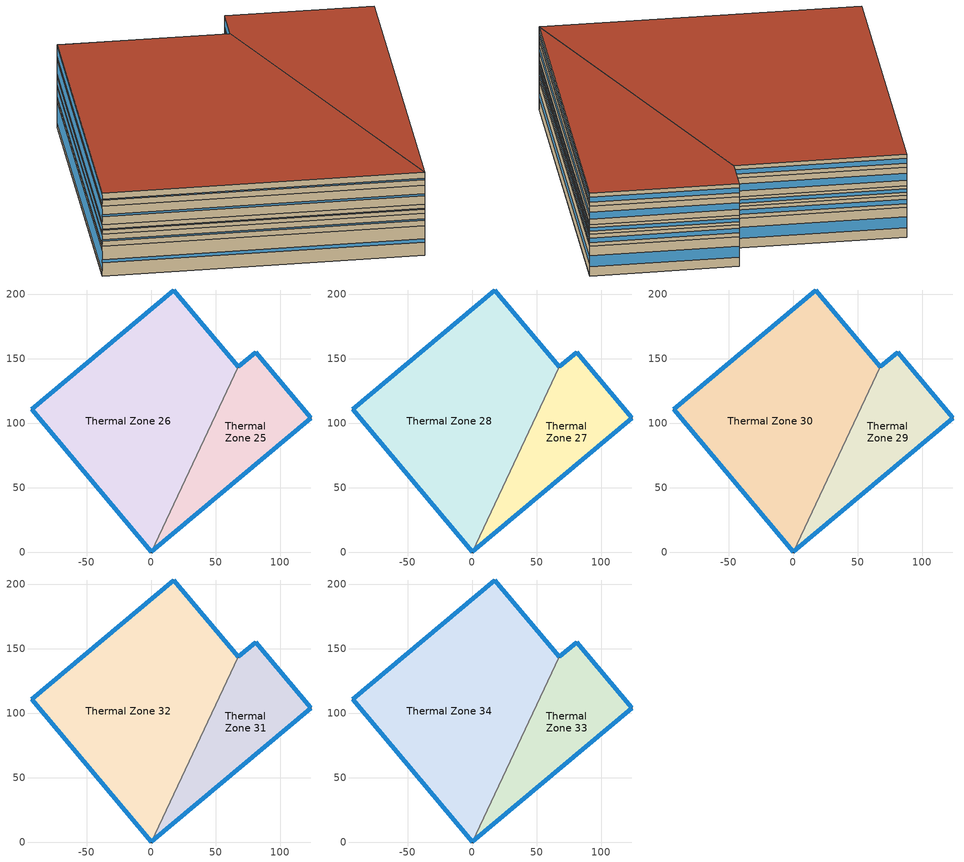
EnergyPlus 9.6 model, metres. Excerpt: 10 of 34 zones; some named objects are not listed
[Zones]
Thermal Zone 25
 floor to Thermal Zone 23 (Interior Floor): 0,0 67.42,143.77 80.91,155.09 123.85,103.92 z116.08
 wall outside (Ext Wall): 0,0 123.85,103.92 80.91,155.09 67.42,143.77 z116.08:130.83
 wall to Thermal Zone 26 (Interior Wall): 67.42,143.77 0,0 z116.08:130.83
 window (Ext Window): 123.84,103.93 80.91,155.08 z120.73:126.18; 80.9,155.08 67.43,143.78 z118.66:128.25; 0.01,0.01 123.84,103.91 z121.98:124.93
Thermal Zone 26
 floor to Thermal Zone 24 (Interior Floor): 0,0 -92.79,110.58 17.57,203.18 67.42,143.77 z116.08
 wall outside (Ext Wall): 67.42,143.77 17.57,203.18 -92.79,110.58 0,0 z116.08:130.83
 window (Ext Window): 67.41,143.78 17.58,203.17 z120.73:126.18; 17.56,203.17 -92.78,110.58 z118.66:128.25; -92.78,110.57 -0.01,0.01 z122.64:124.27
Thermal Zone 27
 floor to Thermal Zone 25 (Interior Floor): 0,0 67.42,143.77 80.91,155.09 123.85,103.92 z130.83
 wall outside (Ext Wall): 0,0 123.85,103.92 80.91,155.09 67.42,143.77 z130.83:136.87
 wall to Thermal Zone 28 (Interior Wall): 67.42,143.77 0,0 z130.83:136.87
 window (Ext Window): 123.84,103.93 80.91,155.08 z132.73:134.97; 80.9,155.08 67.43,143.78 z131.89:135.81; 0.01,0.01 123.84,103.91 z133.25:134.45
Thermal Zone 28
 floor to Thermal Zone 26 (Interior Floor): 0,0 -92.79,110.58 17.57,203.18 67.42,143.77 z130.83
 wall outside (Ext Wall): 67.42,143.77 17.57,203.18 -92.79,110.58 0,0 z130.83:136.87
 window (Ext Window): 67.41,143.78 17.58,203.17 z132.73:134.97; 17.56,203.17 -92.78,110.58 z131.89:135.81; -92.78,110.57 -0.01,0.01 z133.52:134.18
Thermal Zone 29
 floor to Thermal Zone 27 (Interior Floor): 0,0 67.42,143.77 80.91,155.09 123.85,103.92 z136.87
 wall outside (Ext Wall): 0,0 123.85,103.92 80.91,155.09 67.42,143.77 z136.87:141.55
 wall to Thermal Zone 30 (Interior Wall): 67.42,143.77 0,0 z136.87:141.55
 window (Ext Window): 123.84,103.93 80.91,155.08 z138.34:140.08; 80.9,155.08 67.43,143.78 z137.69:140.73; 0.01,0.01 123.84,103.91 z138.74:139.68
Thermal Zone 30
 floor to Thermal Zone 28 (Interior Floor): 0,0 -92.79,110.58 17.57,203.18 67.42,143.77 z136.87
 wall outside (Ext Wall): 67.42,143.77 17.57,203.18 -92.79,110.58 0,0 z136.87:141.55
 window (Ext Window): 67.41,143.78 17.58,203.17 z138.34:140.08; 17.56,203.17 -92.78,110.58 z137.69:140.73; -92.78,110.57 -0.01,0.01 z138.95:139.47
Thermal Zone 31
 floor to Thermal Zone 29 (Interior Floor): 0,0 67.42,143.77 80.91,155.09 123.85,103.92 z141.55
 wall outside (Ext Wall): 0,0 123.85,103.92 80.91,155.09 67.42,143.77 z141.55:150.87
 wall to Thermal Zone 32 (Interior Wall): 67.42,143.77 0,0 z141.55:150.87
 window (Ext Window): 123.84,103.93 80.91,155.08 z144.49:147.93; 80.9,155.08 67.43,143.78 z143.18:149.24; 0.01,0.01 123.84,103.91 z145.28:147.14
Thermal Zone 32
 floor to Thermal Zone 30 (Interior Floor): 0,0 -92.79,110.58 17.57,203.18 67.42,143.77 z141.55
 wall outside (Ext Wall): 67.42,143.77 17.57,203.18 -92.79,110.58 0,0 z141.55:150.87
 window (Ext Window): 67.41,143.78 17.58,203.17 z144.49:147.93; 17.56,203.17 -92.78,110.58 z143.18:149.24; -92.78,110.57 -0.01,0.01 z145.7:146.72
Thermal Zone 33
 floor to Thermal Zone 31 (Interior Floor): 0,0 67.42,143.77 80.91,155.09 123.85,103.92 z150.87
 wall outside (Ext Wall): 0,0 123.85,103.92 80.91,155.09 67.42,143.77 z150.87:157.35
 wall to Thermal Zone 34 (Interior Wall): 67.42,143.77 0,0 z150.87:157.35
 window (Ext Window): 123.84,103.93 80.91,155.08 z152.91:155.31; 80.9,155.08 67.43,143.78 z152:156.22; 0.01,0.01 123.84,103.91 z153.46:154.76
 roof outside (Ext Roof): 0,0 123.85,103.92 80.91,155.09 67.42,143.77 z157.35
Thermal Zone 34
 floor to Thermal Zone 32 (Interior Floor): 0,0 -92.79,110.58 17.57,203.18 67.42,143.77 z150.87
 wall outside (Ext Wall): 67.42,143.77 17.57,203.18 -92.79,110.58 0,0 z150.87:157.35
 window (Ext Window): 67.41,143.78 17.58,203.17 z152.91:155.31; 17.56,203.17 -92.78,110.58 z152:156.22; -92.78,110.57 -0.01,0.01 z153.75:154.47
 roof outside (Ext Roof): 0,0 67.42,143.77 17.57,203.18 -92.79,110.58 z157.35
[Building]
Building 1: North Axis {deg}=-0
[Site:Location]
Washington Dc Dulles IntL Ar: Latitude {deg}=38.98; Longitude {deg}=-77.47; Time Zone {hr}=-5; Elevation {m}=82
[SizingPeriod:DesignDay] Day of Month=21; Dry-Bulb Temperature Range Modifier Type=DefaultMultipliers; Barometric Pressure {Pa}=86790; Rain Indicator=No; Snow Indicator=No; Daylight Saving Time Indicator=No; Begin Environment Reset Mode=FullResetAtBeginEnvironment
Name | Month | Day Type | Maximum Dry-Bulb Temperature {C} | Daily Dry-Bulb Temperature Range {deltaC} | Humidity Condition Type | Wetbulb or DewPoint at Maximum Dry-Bulb {C} | Wind Speed {m/s} | Wind Direction {deg} | Solar Model Indicator | ASHRAE Clear Sky Optical Depth for Beam Irradiance (taub) | ASHRAE Clear Sky Optical Depth for Diffuse Irradiance (taud) | Enthalpy at Maximum Dry-Bulb {J/kg} | Sky Clearness
SALT-LAKE-CITY-IAP Ann Clg .4% Condns DB=>MWB | 7 | SummerDesignDay | 36.5 | 14.4 | Wetbulb | 17.1 | 5 | 340 | ASHRAETau | 0.339 | 2.366
SALT-LAKE-CITY-IAP Ann Clg .4% Condns DP=>MDB | 7 | SummerDesignDay | 22.5 | 14.4 | Dewpoint | 15.6 | 5 | 340 | ASHRAETau | 0.339 | 2.366
SALT-LAKE-CITY-IAP Ann Clg .4% Condns Enth=>MDB | 7 | SummerDesignDay | 30.8 | 14.4 | Enthalpy |  | 5 | 340 | ASHRAETau | 0.339 | 2.366 | 59300
SALT-LAKE-CITY-IAP Ann Clg .4% Condns WB=>MDB | 7 | SummerDesignDay | 31.2 | 14.4 | Wetbulb | 19 | 5 | 340 | ASHRAETau | 0.339 | 2.366
SALT-LAKE-CITY-IAP Ann Htg 99.6% Condns DB | 1 | WinterDesignDay | -12.4 | 0 | Wetbulb | -12.4 | 2.6 | 140 | ASHRAEClearSky |  |  |  | 0
SALT-LAKE-CITY-IAP Ann Htg Wind 99.6% Condns WS=>MCDB | 1 | WinterDesignDay | 6.8 | 0 | Wetbulb | 6.8 | 12.4 | 140 | ASHRAEClearSky |  |  |  | 0
SALT-LAKE-CITY-IAP Ann Hum_n 99.6% Condns DP=>MCDB | 1 | WinterDesignDay | -10.7 | 0 | Dewpoint | -16.2 | 2.6 | 140 | ASHRAEClearSky |  |  |  | 0
[Material] Thermal Absorptance=0.9
Name | Roughness | Thickness m | Conductivity W/m-K | Density kg/m3 | Specific Heat J/kg-K | Solar Absorptance | Visible Absorptance
wall concrete | MediumRough | 0.398 | 0.5 | 2243 | 837 | 0.65 | 0.65
roof concrete | MediumRough | 0.401 | 0.5 | 2243 | 837 | 0.65 | 0.65
Wall Insulation [37] | MediumRough | 0.0681 | 0.0432 | 91 | 837 | 0.5 | 0.5
Roof Insulation [25] | MediumRough | 0.263 | 0.049 | 265 | 836.8 | 0.7 | 0.7
F16 Acoustic tile | MediumSmooth | 0.0191 | 0.06 | 368 | 590 | 0.3 | 0.3
M11 100mm lightweight concrete | MediumRough | 0.1016 | 0.53 | 1280 | 840 | 0.5 | 0.5
G01a 19mm gypsum board | MediumSmooth | 0.019 | 0.16 | 800 | 1090 | 0.4 | 0.4
[Material:AirGap]
Name | Thermal Resistance m2-K/W
F04 Wall air space resistance | 0.15
F05 Ceiling air space resistance | 0.18
[WindowMaterial:SimpleGlazingSystem]
Window Material Simple Glazing System: U-Factor W/m2-K=1.51; Solar Heat Gain Coefficient=0.25
[Construction]
Ext Roof: roof concrete, Roof Insulation [25]
Ext Wall: wall concrete, Wall Insulation [37]
Ext Window: Window Material Simple Glazing System
Interior Floor: F16 Acoustic tile, F05 Ceiling air space resistance, M11 100mm lightweight concrete
Interior Wall: G01a 19mm gypsum board, F04 Wall air space resistance, G01a 19mm gypsum board
[Zone]
Thermal Zone 25; Thermal Zone 26: 320, 0, 0, 116.08, , 1, , , , , , Yes
Thermal Zone 27; Thermal Zone 28: 320, 0, 0, 130.83, , 1, , , , , , Yes
Thermal Zone 29; Thermal Zone 30: 320, 0, 0, 136.87, , 1, , , , , , Yes
Thermal Zone 31; Thermal Zone 32: 320, 0, 0, 141.55, , 1, , , , , , Yes
Thermal Zone 33; Thermal Zone 34: 320, 0, 0, 150.87, , 1, , , , , , Yes
[ZoneControl:Thermostat] Temperature Difference Between Cutout And Setpoint deltaC=0
Name | Zone or ZoneList | Control Type Schedule | Control 1
Thermal Zone 25 Thermostat | Thermal Zone 25 | Thermal Zone 25 Thermostat Schedule | Thermostat Setpoint Dual Setpoint 25
Thermal Zone 26 Thermostat | Thermal Zone 26 | Thermal Zone 26 Thermostat Schedule | Thermostat Setpoint Dual Setpoint 26
Thermal Zone 27 Thermostat | Thermal Zone 27 | Thermal Zone 27 Thermostat Schedule | Thermostat Setpoint Dual Setpoint 27
Thermal Zone 28 Thermostat | Thermal Zone 28 | Thermal Zone 28 Thermostat Schedule | Thermostat Setpoint Dual Setpoint 28
Thermal Zone 29 Thermostat | Thermal Zone 29 | Thermal Zone 29 Thermostat Schedule | Thermostat Setpoint Dual Setpoint 29
Thermal Zone 30 Thermostat | Thermal Zone 30 | Thermal Zone 30 Thermostat Schedule | Thermostat Setpoint Dual Setpoint 30
Thermal Zone 31 Thermostat | Thermal Zone 31 | Thermal Zone 31 Thermostat Schedule | Thermostat Setpoint Dual Setpoint 31
Thermal Zone 32 Thermostat | Thermal Zone 32 | Thermal Zone 32 Thermostat Schedule | Thermostat Setpoint Dual Setpoint 32
Thermal Zone 33 Thermostat | Thermal Zone 33 | Thermal Zone 33 Thermostat Schedule | Thermostat Setpoint Dual Setpoint 33
Thermal Zone 34 Thermostat | Thermal Zone 34 | Thermal Zone 34 Thermostat Schedule | Thermostat Setpoint Dual Setpoint 34
[ThermostatSetpoint:DualSetpoint]
Name | Heating Setpoint Temperature Schedule | Cooling Setpoint Temperature Schedule
Thermostat Setpoint Dual Setpoint 25 | HtgSetp 25 | ClgSetp 25
Thermostat Setpoint Dual Setpoint 26 | HtgSetp 26 | ClgSetp 26
Thermostat Setpoint Dual Setpoint 27 | HtgSetp 27 | ClgSetp 27
Thermostat Setpoint Dual Setpoint 28 | HtgSetp 28 | ClgSetp 28
Thermostat Setpoint Dual Setpoint 29 | HtgSetp 29 | ClgSetp 29
Thermostat Setpoint Dual Setpoint 30 | HtgSetp 30 | ClgSetp 30
Thermostat Setpoint Dual Setpoint 31 | HtgSetp 31 | ClgSetp 31
Thermostat Setpoint Dual Setpoint 32 | HtgSetp 32 | ClgSetp 32
Thermostat Setpoint Dual Setpoint 33 | HtgSetp 33 | ClgSetp 33
Thermostat Setpoint Dual Setpoint 34 | HtgSetp 34 | ClgSetp 34
[ZoneHVAC:TerminalUnit:VariableRefrigerantFlow] Terminal Unit Availability Schedule=Always On Discrete hvac_library; Cooling Supply Air Flow Rate m3/s=Autosize; No Cooling Supply Air Flow Rate m3/s=Autosize; Heating Supply Air Flow Rate m3/s=Autosize; No Heating Supply Air Flow Rate m3/s=Autosize; Cooling Outdoor Air Flow Rate m3/s=Autosize; Heating Outdoor Air Flow Rate m3/s=Autosize; No Load Outdoor Air Flow Rate m3/s=Autosize; Supply Air Fan Operating Mode Schedule=Always On Discrete hvac_library; Supply Air Fan Placement=DrawThrough; Zone Terminal Unit On Parasitic Electric Energy Use W=30; Zone Terminal Unit Off Parasitic Electric Energy Use W=20; Rated Heating Capacity Sizing Ratio W/W=1; Maximum Outdoor Dry-Bulb Temperature for Supplemental Heater Operation C=6.58437e-312
Name | Supply Air Fan Object | Outside Air Mixer Object | Cooling Coil Object | Heating Coil Object
VRF Zone Terminal 2 | VRF Zone Terminal Fan 2 | VRF Zone Terminal 2 OA Mixer | VRF Zone Terminal Cooling Coil 2 | VRF Zone Terminal Heating Coil 2
VRF Zone Terminal 3 | VRF Zone Terminal Fan 3 | VRF Zone Terminal 3 OA Mixer | VRF Zone Terminal Cooling Coil 3 | VRF Zone Terminal Heating Coil 3
VRF Zone Terminal 4 | VRF Zone Terminal Fan 4 | VRF Zone Terminal 4 OA Mixer | VRF Zone Terminal Cooling Coil 4 | VRF Zone Terminal Heating Coil 4
VRF Zone Terminal 5 | VRF Zone Terminal Fan 5 | VRF Zone Terminal 5 OA Mixer | VRF Zone Terminal Cooling Coil 5 | VRF Zone Terminal Heating Coil 5
VRF Zone Terminal 6 | VRF Zone Terminal Fan 6 | VRF Zone Terminal 6 OA Mixer | VRF Zone Terminal Cooling Coil 6 | VRF Zone Terminal Heating Coil 6
VRF Zone Terminal 7 | VRF Zone Terminal Fan 7 | VRF Zone Terminal 7 OA Mixer | VRF Zone Terminal Cooling Coil 7 | VRF Zone Terminal Heating Coil 7
VRF Zone Terminal 8 | VRF Zone Terminal Fan 8 | VRF Zone Terminal 8 OA Mixer | VRF Zone Terminal Cooling Coil 8 | VRF Zone Terminal Heating Coil 8
VRF Zone Terminal 9 | VRF Zone Terminal Fan 9 | VRF Zone Terminal 9 OA Mixer | VRF Zone Terminal Cooling Coil 9 | VRF Zone Terminal Heating Coil 9
VRF Zone Terminal 10 | VRF Zone Terminal Fan 10 | VRF Zone Terminal 10 OA Mixer | VRF Zone Terminal Cooling Coil 10 | VRF Zone Terminal Heating Coil 10
VRF Zone Terminal 11 | VRF Zone Terminal Fan 11 | VRF Zone Terminal 11 OA Mixer | VRF Zone Terminal Cooling Coil 11 | VRF Zone Terminal Heating Coil 11
VRF Zone Terminal 12 | VRF Zone Terminal Fan 12 | VRF Zone Terminal 12 OA Mixer | VRF Zone Terminal Cooling Coil 12 | VRF Zone Terminal Heating Coil 12
VRF Zone Terminal 13 | VRF Zone Terminal Fan 13 | VRF Zone Terminal 13 OA Mixer | VRF Zone Terminal Cooling Coil 13 | VRF Zone Terminal Heating Coil 13
VRF Zone Terminal 14 | VRF Zone Terminal Fan 14 | VRF Zone Terminal 14 OA Mixer | VRF Zone Terminal Cooling Coil 14 | VRF Zone Terminal Heating Coil 14
VRF Zone Terminal 15 | VRF Zone Terminal Fan 15 | VRF Zone Terminal 15 OA Mixer | VRF Zone Terminal Cooling Coil 15 | VRF Zone Terminal Heating Coil 15
VRF Zone Terminal 16 | VRF Zone Terminal Fan 16 | VRF Zone Terminal 16 OA Mixer | VRF Zone Terminal Cooling Coil 16 | VRF Zone Terminal Heating Coil 16
VRF Zone Terminal 17 | VRF Zone Terminal Fan 17 | VRF Zone Terminal 17 OA Mixer | VRF Zone Terminal Cooling Coil 17 | VRF Zone Terminal Heating Coil 17
VRF Zone Terminal 18 | VRF Zone Terminal Fan 18 | VRF Zone Terminal 18 OA Mixer | VRF Zone Terminal Cooling Coil 18 | VRF Zone Terminal Heating Coil 18
VRF Zone Terminal 19 | VRF Zone Terminal Fan 19 | VRF Zone Terminal 19 OA Mixer | VRF Zone Terminal Cooling Coil 19 | VRF Zone Terminal Heating Coil 19
VRF Zone Terminal 20 | VRF Zone Terminal Fan 20 | VRF Zone Terminal 20 OA Mixer | VRF Zone Terminal Cooling Coil 20 | VRF Zone Terminal Heating Coil 20
VRF Zone Terminal 21 | VRF Zone Terminal Fan 21 | VRF Zone Terminal 21 OA Mixer | VRF Zone Terminal Cooling Coil 21 | VRF Zone Terminal Heating Coil 21
VRF Zone Terminal 22 | VRF Zone Terminal Fan 22 | VRF Zone Terminal 22 OA Mixer | VRF Zone Terminal Cooling Coil 22 | VRF Zone Terminal Heating Coil 22
VRF Zone Terminal 23 | VRF Zone Terminal Fan 23 | VRF Zone Terminal 23 OA Mixer | VRF Zone Terminal Cooling Coil 23 | VRF Zone Terminal Heating Coil 23
VRF Zone Terminal 24 | VRF Zone Terminal Fan 24 | VRF Zone Terminal 24 OA Mixer | VRF Zone Terminal Cooling Coil 24 | VRF Zone Terminal Heating Coil 24
VRF Zone Terminal 25 | VRF Zone Terminal Fan 25 | VRF Zone Terminal 25 OA Mixer | VRF Zone Terminal Cooling Coil 25 | VRF Zone Terminal Heating Coil 25
VRF Zone Terminal 26 | VRF Zone Terminal Fan 26 | VRF Zone Terminal 26 OA Mixer | VRF Zone Terminal Cooling Coil 26 | VRF Zone Terminal Heating Coil 26
VRF Zone Terminal 27 | VRF Zone Terminal Fan 27 | VRF Zone Terminal 27 OA Mixer | VRF Zone Terminal Cooling Coil 27 | VRF Zone Terminal Heating Coil 27
VRF Zone Terminal 28 | VRF Zone Terminal Fan 28 | VRF Zone Terminal 28 OA Mixer | VRF Zone Terminal Cooling Coil 28 | VRF Zone Terminal Heating Coil 28
VRF Zone Terminal 29 | VRF Zone Terminal Fan 29 | VRF Zone Terminal 29 OA Mixer | VRF Zone Terminal Cooling Coil 29 | VRF Zone Terminal Heating Coil 29
VRF Zone Terminal 30 | VRF Zone Terminal Fan 30 | VRF Zone Terminal 30 OA Mixer | VRF Zone Terminal Cooling Coil 30 | VRF Zone Terminal Heating Coil 30
VRF Zone Terminal 31 | VRF Zone Terminal Fan 31 | VRF Zone Terminal 31 OA Mixer | VRF Zone Terminal Cooling Coil 31 | VRF Zone Terminal Heating Coil 31
VRF Zone Terminal 32 | VRF Zone Terminal Fan 32 | VRF Zone Terminal 32 OA Mixer | VRF Zone Terminal Cooling Coil 32 | VRF Zone Terminal Heating Coil 32
VRF Zone Terminal 33 | VRF Zone Terminal Fan 33 | VRF Zone Terminal 33 OA Mixer | VRF Zone Terminal Cooling Coil 33 | VRF Zone Terminal Heating Coil 33
VRF Zone Terminal 34 | VRF Zone Terminal Fan 34 | VRF Zone Terminal 34 OA Mixer | VRF Zone Terminal Cooling Coil 34 | VRF Zone Terminal Heating Coil 34
[Coil:Cooling:DX:VariableRefrigerantFlow] Availability Schedule=Always On Discrete hvac_library; Gross Rated Total Cooling Capacity W=Autosize; Gross Rated Sensible Heat Ratio=Autosize; Rated Air Flow Rate m3/s=Autosize; Cooling Capacity Ratio Modifier Function of Temperature Curve=VRFTUCoolCapFT; Cooling Capacity Modifier Curve Function of Flow Fraction=VRFACCoolCapFFF
VRF Zone Terminal Cooling Coil 1; VRF Zone Terminal Cooling Coil 2; VRF Zone Terminal Cooling Coil 3; VRF Zone Terminal Cooling Coil 4; VRF Zone Terminal Cooling Coil 5; VRF Zone Terminal Cooling Coil 6; VRF Zone Terminal Cooling Coil 7; VRF Zone Terminal Cooling Coil 8; VRF Zone Terminal Cooling Coil 9; VRF Zone Terminal Cooling Coil 10; VRF Zone Terminal Cooling Coil 11; VRF Zone Terminal Cooling Coil 12; VRF Zone Terminal Cooling Coil 13; VRF Zone Terminal Cooling Coil 14; VRF Zone Terminal Cooling Coil 15; VRF Zone Terminal Cooling Coil 16; VRF Zone Terminal Cooling Coil 17; VRF Zone Terminal Cooling Coil 18; VRF Zone Terminal Cooling Coil 19; VRF Zone Terminal Cooling Coil 20; VRF Zone Terminal Cooling Coil 21; VRF Zone Terminal Cooling Coil 22; VRF Zone Terminal Cooling Coil 23; VRF Zone Terminal Cooling Coil 24; VRF Zone Terminal Cooling Coil 25; VRF Zone Terminal Cooling Coil 26; VRF Zone Terminal Cooling Coil 27; VRF Zone Terminal Cooling Coil 28; VRF Zone Terminal Cooling Coil 29; VRF Zone Terminal Cooling Coil 30; VRF Zone Terminal Cooling Coil 31; VRF Zone Terminal Cooling Coil 32; VRF Zone Terminal Cooling Coil 33; VRF Zone Terminal Cooling Coil 34
[Coil:Heating:DX:VariableRefrigerantFlow] Availability Schedule=Always On Discrete hvac_library; Gross Rated Heating Capacity W=Autosize; Rated Air Flow Rate m3/s=Autosize; Heating Capacity Ratio Modifier Function of Temperature Curve=Coil Heating DX Variable Refrigerant Flow 1 VRFTUHeatCAPFT; Heating Capacity Modifier Function of Flow Fraction Curve=Coil Heating DX Variable Refrigerant Flow 1 VRFACCoolCapFFF
VRF Zone Terminal Heating Coil 1; VRF Zone Terminal Heating Coil 2; VRF Zone Terminal Heating Coil 3; VRF Zone Terminal Heating Coil 4; VRF Zone Terminal Heating Coil 5; VRF Zone Terminal Heating Coil 6; VRF Zone Terminal Heating Coil 7; VRF Zone Terminal Heating Coil 8; VRF Zone Terminal Heating Coil 9; VRF Zone Terminal Heating Coil 10; VRF Zone Terminal Heating Coil 11; VRF Zone Terminal Heating Coil 12; VRF Zone Terminal Heating Coil 13; VRF Zone Terminal Heating Coil 14; VRF Zone Terminal Heating Coil 15; VRF Zone Terminal Heating Coil 16; VRF Zone Terminal Heating Coil 17; VRF Zone Terminal Heating Coil 18; VRF Zone Terminal Heating Coil 19; VRF Zone Terminal Heating Coil 20; VRF Zone Terminal Heating Coil 21; VRF Zone Terminal Heating Coil 22; VRF Zone Terminal Heating Coil 23; VRF Zone Terminal Heating Coil 24; VRF Zone Terminal Heating Coil 25; VRF Zone Terminal Heating Coil 26; VRF Zone Terminal Heating Coil 27; VRF Zone Terminal Heating Coil 28; VRF Zone Terminal Heating Coil 29; VRF Zone Terminal Heating Coil 30; VRF Zone Terminal Heating Coil 31; VRF Zone Terminal Heating Coil 32; VRF Zone Terminal Heating Coil 33; VRF Zone Terminal Heating Coil 34
[Fan:OnOff] Availability Schedule=Always On Discrete hvac_library; Fan Total Efficiency=0.78; Pressure Rise Pa=1886; Maximum Flow Rate m3/s=Autosize; Motor Efficiency=0.8; Motor In Airstream Fraction=1; Fan Power Ratio Function of Speed Ratio Curve=Fan On Off Power Curve 19; Fan Efficiency Ratio Function of Speed Ratio Curve=Fan On Off Efficiency Curve 6
VRF Zone Terminal Fan 1; VRF Zone Terminal Fan 2; VRF Zone Terminal Fan 3; VRF Zone Terminal Fan 4; VRF Zone Terminal Fan 5; VRF Zone Terminal Fan 6; VRF Zone Terminal Fan 7; VRF Zone Terminal Fan 8; VRF Zone Terminal Fan 9; VRF Zone Terminal Fan 10; VRF Zone Terminal Fan 11; VRF Zone Terminal Fan 12; VRF Zone Terminal Fan 13; VRF Zone Terminal Fan 14; VRF Zone Terminal Fan 15; VRF Zone Terminal Fan 16; VRF Zone Terminal Fan 17; VRF Zone Terminal Fan 18; VRF Zone Terminal Fan 19; VRF Zone Terminal Fan 20; VRF Zone Terminal Fan 21; VRF Zone Terminal Fan 22; VRF Zone Terminal Fan 23; VRF Zone Terminal Fan 24; VRF Zone Terminal Fan 25; VRF Zone Terminal Fan 26; VRF Zone Terminal Fan 27; VRF Zone Terminal Fan 28; VRF Zone Terminal Fan 29; VRF Zone Terminal Fan 30; VRF Zone Terminal Fan 31; VRF Zone Terminal Fan 32; VRF Zone Terminal Fan 33; VRF Zone Terminal Fan 34
[Zone equipment]
Thermal Zone 25: VRF Zone Terminal 25
Thermal Zone 26: VRF Zone Terminal 26
Thermal Zone 27: VRF Zone Terminal 27
Thermal Zone 28: VRF Zone Terminal 28
Thermal Zone 29: VRF Zone Terminal 29
Thermal Zone 30: VRF Zone Terminal 30
Thermal Zone 31: VRF Zone Terminal 31
Thermal Zone 32: VRF Zone Terminal 32
Thermal Zone 33: VRF Zone Terminal 33
Thermal Zone 34: VRF Zone Terminal 34
[Sizing:Zone] Zone Cooling Design Supply Air Temperature Input Method=SupplyAirTemperature; Zone Cooling Design Supply Air Temperature C=13.8; Zone Cooling Design Supply Air Temperature Difference deltaC=11.11; Zone Heating Design Supply Air Temperature Input Method=SupplyAirTemperature; Zone Heating Design Supply Air Temperature C=47.1; Zone Heating Design Supply Air Temperature Difference deltaC=11.11; Zone Cooling Design Supply Air Humidity Ratio kgWater/kgDryAir=0.0085; Zone Heating Design Supply Air Humidity Ratio kgWater/kgDryAir=0.008; Cooling Design Air Flow Method=DesignDay; Cooling Design Air Flow Rate m3/s=0; Cooling Minimum Air Flow per Zone Floor Area m3/s-m2=0.000762; Cooling Minimum Air Flow m3/s=0; Cooling Minimum Air Flow Fraction=0; Heating Design Air Flow Method=DesignDay; Heating Design Air Flow Rate m3/s=0; Heating Maximum Air Flow per Zone Floor Area m3/s-m2=0.002032; Heating Maximum Air Flow m3/s=0.141576; Heating Maximum Air Flow Fraction=0.3; Account for Dedicated Outdoor Air System=No
Name | Design Specification Outdoor Air Object
Thermal Zone 25 | Ventilation 25
Thermal Zone 26 | Ventilation 26
Thermal Zone 27 | Ventilation 27
Thermal Zone 28 | Ventilation 28
Thermal Zone 29 | Ventilation 29
Thermal Zone 30 | Ventilation 30
Thermal Zone 31 | Ventilation 31
Thermal Zone 32 | Ventilation 32
Thermal Zone 33 | Ventilation 33
Thermal Zone 34 | Ventilation 34
[DesignSpecification:OutdoorAir] Outdoor Air Method=Sum; Outdoor Air Flow per Person m3/s-person=0; Outdoor Air Flow per Zone Floor Area m3/s-m2=0; Outdoor Air Flow per Zone m3/s=0; Outdoor Air Flow Air Changes per Hour 1/hr=2.56
Ventilation 25; Ventilation 26; Ventilation 27; Ventilation 28; Ventilation 29; Ventilation 30; Ventilation 31; Ventilation 32; Ventilation 33; Ventilation 34
[AirConditioner:VariableRefrigerantFlow]
Heat Pump=VRF System; Availability Schedule=Always On Discrete hvac_library; Gross Rated Total Cooling Capacity W=26976; Gross Rated Cooling COP W/W=4.23; Minimum Condenser Inlet Node Temperature in Cooling Mode C=-5; Maximum Condenser Inlet Node Temperature in Cooling Mode C=43; Cooling Capacity Ratio Modifier Function of Low Temperature Curve=VRF System VRFCoolCapFT 1; Cooling Capacity Ratio Boundary Curve=VRF System VRFCoolCapFTBoundary 1; Cooling Capacity Ratio Modifier Function of High Temperature Curve=VRF System VRFCoolCapFTHi 1; Cooling Energy Input Ratio Modifier Function of Low Temperature Curve=VRF System VRFCoolEIRFT 1; Cooling Energy Input Ratio Boundary Curve=VRF System VRFCoolEIRFTBoundary 1; Cooling Energy Input Ratio Modifier Function of High Temperature Curve=VRF System VRFCoolEIRFTHi 1; Cooling Energy Input Ratio Modifier Function of Low Part-Load Ratio Curve=VRF System CoolingEIRLowPLR 1; Cooling Energy Input Ratio Modifier Function of High Part-Load Ratio Curve=VRF System CoolingEIRHiPLR 1; Cooling Combination Ratio Correction Factor Curve=VRF System CoolingCombRatio 1; Cooling Part-Load Fraction Correlation Curve=VRF System VRFCPLFFPLR 1; Gross Rated Heating Capacity W=28118; Rated Heating Capacity Sizing Ratio W/W=1; Gross Rated Heating COP W/W=4.95; Minimum Condenser Inlet Node Temperature in Heating Mode C=-20; Maximum Condenser Inlet Node Temperature in Heating Mode C=30; Heating Capacity Ratio Modifier Function of Low Temperature Curve=VRF System VRFHeatCapFT 1; Heating Capacity Ratio Boundary Curve=VRF System VRFHeatCapFTBoundary 1; Heating Capacity Ratio Modifier Function of High Temperature Curve=VRF System VRFHeatCapFTHi 1; Heating Energy Input Ratio Modifier Function of Low Temperature Curve=VRF System VRFHeatEIRFT 1; Heating Energy Input Ratio Boundary Curve=VRF System VRFHeatEIRFTBoundary 1; Heating Energy Input Ratio Modifier Function of High Temperature Curve=VRF System VRFHeatEIRFTHi 1; Heating Performance Curve Outdoor Temperature Type=WetBulbTemperature; Heating Energy Input Ratio Modifier Function of Low Part-Load Ratio Curve=VRF System HeatingEIRLowPLR 1; Heating Energy Input Ratio Modifier Function of High Part-Load Ratio Curve=VRF System HeatingEIRHiPLR 1; Heating Combination Ratio Correction Factor Curve=VRF System HeatingCombRatio 1; Heating Part-Load Fraction Correlation Curve=VRF System VRFCPLFFPLR 2; Minimum Heat Pump Part-Load Ratio dimensionless=0.5; Master Thermostat Priority Control Type=LoadPriority; Zone Terminal Unit List=VRF System Terminal List; Heat Pump Waste Heat Recovery=No; Equivalent Piping Length used for Piping Correction Factor in Cooling Mode m=30; Vertical Height used for Piping Correction Factor m=10; Piping Correction Factor for Length in Cooling Mode Curve=VRF System CoolingLengthCorrectionFactor 1; Piping Correction Factor for Height in Cooling Mode Coefficient 1/m=-0.000386; Equivalent Piping Length used for Piping Correction Factor in Heating Mode m=30; Piping Correction Factor for Length in Heating Mode Curve=VRF System HeatingLengthCorrectionFactor 1; Piping Correction Factor for Height in Heating Mode Coefficient 1/m=0; Crankcase Heater Power per Compressor W=15; Number of Compressors dimensionless=3; Ratio of Compressor Size to Total Compressor Capacity W/W=0.33; Maximum Outdoor Dry-Bulb Temperature for Crankcase Heater C=7; Defrost Strategy=Resistive; Defrost Control=Timed; Defrost Time Period Fraction dimensionless=0.058333; Resistive Defrost Heater Capacity W=1e-07; Maximum Outdoor Dry-bulb Temperature for Defrost Operation C=7; Condenser Type=AirCooled; Water Condenser Volume Flow Rate m3/s=Autosize; Evaporative Condenser Effectiveness dimensionless=0.9; Evaporative Condenser Air Flow Rate m3/s=Autosize; Evaporative Condenser Pump Rated Power Consumption W=Autosize; Basin Heater Capacity W/K=0; Basin Heater Setpoint Temperature C=2; Fuel Type=Electricity; Minimum Condenser Inlet Node Temperature in Heat Recovery Mode C=0; Maximum Condenser Inlet Node Temperature in Heat Recovery Mode C=30; Heat Recovery Cooling Capacity Modifier Curve=VRF System Heat Recovery Cooling Cap Modifier 1; Initial Heat Recovery Cooling Capacity Fraction W/W=1; Heat Recovery Cooling Capacity Time Constant hr=0.083; Heat Recovery Cooling Energy Modifier Curve=VRF System Heat Recovery Cooling Energy Modifier 1; Initial Heat Recovery Cooling Energy Fraction W/W=1; Heat Recovery Cooling Energy Time Constant hr=0; Heat Recovery Heating Capacity Modifier Curve=VRF System Heat Recovery Heating Cap Modifier 1; Initial Heat Recovery Heating Capacity Fraction W/W=0.5; Heat Recovery Heating Capacity Time Constant hr=0.083; Heat Recovery Heating Energy Modifier Curve=VRF System Heat Recovery Heating Energy Modifier 1; Initial Heat Recovery Heating Energy Fraction W/W=0.5; Heat Recovery Heating Energy Time Constant hr=0
[Schedule:Day:Interval]
HtgSetp Summer Design Day 25; HtgSetp Summer Design Day 26; HtgSetp Summer Design Day 27; HtgSetp Summer Design Day 28; HtgSetp Summer Design Day 29; HtgSetp Summer Design Day 30; HtgSetp Summer Design Day 31; HtgSetp Summer Design Day 32; HtgSetp Summer Design Day 33; HtgSetp Summer Design Day 34: No, 24:00, 15.6
HtgSetp Winter Design Day 25; HtgSetp Winter Design Day 26; HtgSetp Winter Design Day 27; HtgSetp Winter Design Day 28; HtgSetp Winter Design Day 29; HtgSetp Winter Design Day 30; HtgSetp Winter Design Day 31; HtgSetp Winter Design Day 32; HtgSetp Winter Design Day 33; HtgSetp Winter Design Day 34: No, 24:00, 21
ClgSetp Summer Design Day 25; ClgSetp Summer Design Day 26; ClgSetp Summer Design Day 27; ClgSetp Summer Design Day 28; ClgSetp Summer Design Day 29; ClgSetp Summer Design Day 30; ClgSetp Summer Design Day 31; ClgSetp Summer Design Day 32; ClgSetp Summer Design Day 33; ClgSetp Summer Design Day 34: No, 06:00, 26.7, 22:00, 24, 24:00, 26.7
ClgSetp Winter Design Day 25; ClgSetp Winter Design Day 26; ClgSetp Winter Design Day 27; ClgSetp Winter Design Day 28; ClgSetp Winter Design Day 29; ClgSetp Winter Design Day 30; ClgSetp Winter Design Day 31; ClgSetp Winter Design Day 32; ClgSetp Winter Design Day 33; ClgSetp Winter Design Day 34: No, 24:00, 26.7
ClgSetp Default Schedule 25; ClgSetp Default Schedule 26; ClgSetp Default Schedule 27; ClgSetp Default Schedule 28: Temperature 37, No, 01:00, 28.4, 02:00, 28.4, 03:00, 28.4, 04:00, 28.4, 05:00, 28.4, 06:00, 28.4, 07:00, 28.4, 08:00, 28.4, 09:00, 24.2, 10:00, 24.2, 11:00, 24.2, 12:00, 24.2, 13:00, 24.2, 14:00, 24.2, 15:00, 28.4, 16:00, 28.4, 17:00, 28.4, 18:00, 28.4, 19:00, 28.4, 20:00, 28.4, 21:00, 28.4, 22:00, 28.4, 23:00, 28.4, 24:00, 28.4
HtgSetp Default Schedule 25; HtgSetp Default Schedule 26; HtgSetp Default Schedule 27; HtgSetp Default Schedule 28: Temperature 36, No, 01:00, 23.1, 02:00, 23.1, 03:00, 23.1, 04:00, 23.1, 05:00, 23.1, 06:00, 23.1, 07:00, 23.1, 08:00, 23.1, 09:00, 21.9, 10:00, 21.9, 11:00, 21.9, 12:00, 21.9, 13:00, 21.9, 14:00, 21.9, 15:00, 23.1, 16:00, 23.1, 17:00, 23.1, 18:00, 23.1, 19:00, 23.1, 20:00, 23.1, 21:00, 23.1, 22:00, 23.1, 23:00, 23.1, 24:00, 23.1
ClgSetp Default Schedule 29; ClgSetp Default Schedule 30; ClgSetp Default Schedule 31; ClgSetp Default Schedule 32; ClgSetp Default Schedule 33; ClgSetp Default Schedule 34: Temperature 37, No, 01:00, 28.7, 02:00, 28.7, 03:00, 28.7, 04:00, 28.7, 05:00, 28.7, 06:00, 28.7, 07:00, 25.7, 08:00, 25.7, 09:00, 25.7, 10:00, 25.7, 11:00, 25.7, 12:00, 25.7, 13:00, 25.7, 14:00, 25.7, 15:00, 25.7, 16:00, 25.7, 17:00, 25.7, 18:00, 25.7, 19:00, 25.7, 20:00, 25.7, 21:00, 28.7, 22:00, 28.7, 23:00, 28.7, 24:00, 28.7
HtgSetp Default Schedule 29; HtgSetp Default Schedule 30; HtgSetp Default Schedule 31; HtgSetp Default Schedule 32; HtgSetp Default Schedule 33; HtgSetp Default Schedule 34: Temperature 36, No, 01:00, 22.2, 02:00, 22.2, 03:00, 22.2, 04:00, 22.2, 05:00, 22.2, 06:00, 22.2, 07:00, 19, 08:00, 19, 09:00, 19, 10:00, 19, 11:00, 19, 12:00, 19, 13:00, 19, 14:00, 19, 15:00, 19, 16:00, 19, 17:00, 19, 18:00, 19, 19:00, 19, 20:00, 19, 21:00, 22.2, 22:00, 22.2, 23:00, 22.2, 24:00, 22.2
[Schedule:Week:Daily]
HtgSetp 25 Week Rule - Jan1-Dec31: HtgSetp Default Schedule 25, HtgSetp Default Schedule 25, HtgSetp Default Schedule 25, HtgSetp Default Schedule 25, HtgSetp Default Schedule 25, HtgSetp Default Schedule 25, HtgSetp Default Schedule 25, HtgSetp Default Schedule 25, HtgSetp Summer Design Day 25, HtgSetp Winter Design Day 25, HtgSetp Default Schedule 25, HtgSetp Default Schedule 25
ClgSetp 25 Week Rule - Jan1-Dec31: ClgSetp Default Schedule 25, ClgSetp Default Schedule 25, ClgSetp Default Schedule 25, ClgSetp Default Schedule 25, ClgSetp Default Schedule 25, ClgSetp Default Schedule 25, ClgSetp Default Schedule 25, ClgSetp Default Schedule 25, ClgSetp Summer Design Day 25, ClgSetp Winter Design Day 25, ClgSetp Default Schedule 25, ClgSetp Default Schedule 25
HtgSetp 26 Week Rule - Jan1-Dec31: HtgSetp Default Schedule 26, HtgSetp Default Schedule 26, HtgSetp Default Schedule 26, HtgSetp Default Schedule 26, HtgSetp Default Schedule 26, HtgSetp Default Schedule 26, HtgSetp Default Schedule 26, HtgSetp Default Schedule 26, HtgSetp Summer Design Day 26, HtgSetp Winter Design Day 26, HtgSetp Default Schedule 26, HtgSetp Default Schedule 26
ClgSetp 26 Week Rule - Jan1-Dec31: ClgSetp Default Schedule 26, ClgSetp Default Schedule 26, ClgSetp Default Schedule 26, ClgSetp Default Schedule 26, ClgSetp Default Schedule 26, ClgSetp Default Schedule 26, ClgSetp Default Schedule 26, ClgSetp Default Schedule 26, ClgSetp Summer Design Day 26, ClgSetp Winter Design Day 26, ClgSetp Default Schedule 26, ClgSetp Default Schedule 26
HtgSetp 27 Week Rule - Jan1-Dec31: HtgSetp Default Schedule 27, HtgSetp Default Schedule 27, HtgSetp Default Schedule 27, HtgSetp Default Schedule 27, HtgSetp Default Schedule 27, HtgSetp Default Schedule 27, HtgSetp Default Schedule 27, HtgSetp Default Schedule 27, HtgSetp Summer Design Day 27, HtgSetp Winter Design Day 27, HtgSetp Default Schedule 27, HtgSetp Default Schedule 27
ClgSetp 27 Week Rule - Jan1-Dec31: ClgSetp Default Schedule 27, ClgSetp Default Schedule 27, ClgSetp Default Schedule 27, ClgSetp Default Schedule 27, ClgSetp Default Schedule 27, ClgSetp Default Schedule 27, ClgSetp Default Schedule 27, ClgSetp Default Schedule 27, ClgSetp Summer Design Day 27, ClgSetp Winter Design Day 27, ClgSetp Default Schedule 27, ClgSetp Default Schedule 27
HtgSetp 28 Week Rule - Jan1-Dec31: HtgSetp Default Schedule 28, HtgSetp Default Schedule 28, HtgSetp Default Schedule 28, HtgSetp Default Schedule 28, HtgSetp Default Schedule 28, HtgSetp Default Schedule 28, HtgSetp Default Schedule 28, HtgSetp Default Schedule 28, HtgSetp Summer Design Day 28, HtgSetp Winter Design Day 28, HtgSetp Default Schedule 28, HtgSetp Default Schedule 28
ClgSetp 28 Week Rule - Jan1-Dec31: ClgSetp Default Schedule 28, ClgSetp Default Schedule 28, ClgSetp Default Schedule 28, ClgSetp Default Schedule 28, ClgSetp Default Schedule 28, ClgSetp Default Schedule 28, ClgSetp Default Schedule 28, ClgSetp Default Schedule 28, ClgSetp Summer Design Day 28, ClgSetp Winter Design Day 28, ClgSetp Default Schedule 28, ClgSetp Default Schedule 28
HtgSetp 29 Week Rule - Jan1-Dec31: HtgSetp Default Schedule 29, HtgSetp Default Schedule 29, HtgSetp Default Schedule 29, HtgSetp Default Schedule 29, HtgSetp Default Schedule 29, HtgSetp Default Schedule 29, HtgSetp Default Schedule 29, HtgSetp Default Schedule 29, HtgSetp Summer Design Day 29, HtgSetp Winter Design Day 29, HtgSetp Default Schedule 29, HtgSetp Default Schedule 29
ClgSetp 29 Week Rule - Jan1-Dec31: ClgSetp Default Schedule 29, ClgSetp Default Schedule 29, ClgSetp Default Schedule 29, ClgSetp Default Schedule 29, ClgSetp Default Schedule 29, ClgSetp Default Schedule 29, ClgSetp Default Schedule 29, ClgSetp Default Schedule 29, ClgSetp Summer Design Day 29, ClgSetp Winter Design Day 29, ClgSetp Default Schedule 29, ClgSetp Default Schedule 29
HtgSetp 30 Week Rule - Jan1-Dec31: HtgSetp Default Schedule 30, HtgSetp Default Schedule 30, HtgSetp Default Schedule 30, HtgSetp Default Schedule 30, HtgSetp Default Schedule 30, HtgSetp Default Schedule 30, HtgSetp Default Schedule 30, HtgSetp Default Schedule 30, HtgSetp Summer Design Day 30, HtgSetp Winter Design Day 30, HtgSetp Default Schedule 30, HtgSetp Default Schedule 30
ClgSetp 30 Week Rule - Jan1-Dec31: ClgSetp Default Schedule 30, ClgSetp Default Schedule 30, ClgSetp Default Schedule 30, ClgSetp Default Schedule 30, ClgSetp Default Schedule 30, ClgSetp Default Schedule 30, ClgSetp Default Schedule 30, ClgSetp Default Schedule 30, ClgSetp Summer Design Day 30, ClgSetp Winter Design Day 30, ClgSetp Default Schedule 30, ClgSetp Default Schedule 30
HtgSetp 31 Week Rule - Jan1-Dec31: HtgSetp Default Schedule 31, HtgSetp Default Schedule 31, HtgSetp Default Schedule 31, HtgSetp Default Schedule 31, HtgSetp Default Schedule 31, HtgSetp Default Schedule 31, HtgSetp Default Schedule 31, HtgSetp Default Schedule 31, HtgSetp Summer Design Day 31, HtgSetp Winter Design Day 31, HtgSetp Default Schedule 31, HtgSetp Default Schedule 31
ClgSetp 31 Week Rule - Jan1-Dec31: ClgSetp Default Schedule 31, ClgSetp Default Schedule 31, ClgSetp Default Schedule 31, ClgSetp Default Schedule 31, ClgSetp Default Schedule 31, ClgSetp Default Schedule 31, ClgSetp Default Schedule 31, ClgSetp Default Schedule 31, ClgSetp Summer Design Day 31, ClgSetp Winter Design Day 31, ClgSetp Default Schedule 31, ClgSetp Default Schedule 31
HtgSetp 32 Week Rule - Jan1-Dec31: HtgSetp Default Schedule 32, HtgSetp Default Schedule 32, HtgSetp Default Schedule 32, HtgSetp Default Schedule 32, HtgSetp Default Schedule 32, HtgSetp Default Schedule 32, HtgSetp Default Schedule 32, HtgSetp Default Schedule 32, HtgSetp Summer Design Day 32, HtgSetp Winter Design Day 32, HtgSetp Default Schedule 32, HtgSetp Default Schedule 32
ClgSetp 32 Week Rule - Jan1-Dec31: ClgSetp Default Schedule 32, ClgSetp Default Schedule 32, ClgSetp Default Schedule 32, ClgSetp Default Schedule 32, ClgSetp Default Schedule 32, ClgSetp Default Schedule 32, ClgSetp Default Schedule 32, ClgSetp Default Schedule 32, ClgSetp Summer Design Day 32, ClgSetp Winter Design Day 32, ClgSetp Default Schedule 32, ClgSetp Default Schedule 32
HtgSetp 33 Week Rule - Jan1-Dec31: HtgSetp Default Schedule 33, HtgSetp Default Schedule 33, HtgSetp Default Schedule 33, HtgSetp Default Schedule 33, HtgSetp Default Schedule 33, HtgSetp Default Schedule 33, HtgSetp Default Schedule 33, HtgSetp Default Schedule 33, HtgSetp Summer Design Day 33, HtgSetp Winter Design Day 33, HtgSetp Default Schedule 33, HtgSetp Default Schedule 33
ClgSetp 33 Week Rule - Jan1-Dec31: ClgSetp Default Schedule 33, ClgSetp Default Schedule 33, ClgSetp Default Schedule 33, ClgSetp Default Schedule 33, ClgSetp Default Schedule 33, ClgSetp Default Schedule 33, ClgSetp Default Schedule 33, ClgSetp Default Schedule 33, ClgSetp Summer Design Day 33, ClgSetp Winter Design Day 33, ClgSetp Default Schedule 33, ClgSetp Default Schedule 33
HtgSetp 34 Week Rule - Jan1-Dec31: HtgSetp Default Schedule 34, HtgSetp Default Schedule 34, HtgSetp Default Schedule 34, HtgSetp Default Schedule 34, HtgSetp Default Schedule 34, HtgSetp Default Schedule 34, HtgSetp Default Schedule 34, HtgSetp Default Schedule 34, HtgSetp Summer Design Day 34, HtgSetp Winter Design Day 34, HtgSetp Default Schedule 34, HtgSetp Default Schedule 34
ClgSetp 34 Week Rule - Jan1-Dec31: ClgSetp Default Schedule 34, ClgSetp Default Schedule 34, ClgSetp Default Schedule 34, ClgSetp Default Schedule 34, ClgSetp Default Schedule 34, ClgSetp Default Schedule 34, ClgSetp Default Schedule 34, ClgSetp Default Schedule 34, ClgSetp Summer Design Day 34, ClgSetp Winter Design Day 34, ClgSetp Default Schedule 34, ClgSetp Default Schedule 34
[Schedule:Year]
HtgSetp 25: HtgSetp 25 Week Rule - Jan1-Dec31, 1, 1, 12, 31
ClgSetp 25: ClgSetp 25 Week Rule - Jan1-Dec31, 1, 1, 12, 31
HtgSetp 26: HtgSetp 26 Week Rule - Jan1-Dec31, 1, 1, 12, 31
ClgSetp 26: ClgSetp 26 Week Rule - Jan1-Dec31, 1, 1, 12, 31
HtgSetp 27: HtgSetp 27 Week Rule - Jan1-Dec31, 1, 1, 12, 31
ClgSetp 27: ClgSetp 27 Week Rule - Jan1-Dec31, 1, 1, 12, 31
HtgSetp 28: HtgSetp 28 Week Rule - Jan1-Dec31, 1, 1, 12, 31
ClgSetp 28: ClgSetp 28 Week Rule - Jan1-Dec31, 1, 1, 12, 31
HtgSetp 29: HtgSetp 29 Week Rule - Jan1-Dec31, 1, 1, 12, 31
ClgSetp 29: ClgSetp 29 Week Rule - Jan1-Dec31, 1, 1, 12, 31
HtgSetp 30: HtgSetp 30 Week Rule - Jan1-Dec31, 1, 1, 12, 31
ClgSetp 30: ClgSetp 30 Week Rule - Jan1-Dec31, 1, 1, 12, 31
HtgSetp 31: HtgSetp 31 Week Rule - Jan1-Dec31, 1, 1, 12, 31
ClgSetp 31: ClgSetp 31 Week Rule - Jan1-Dec31, 1, 1, 12, 31
HtgSetp 32: HtgSetp 32 Week Rule - Jan1-Dec31, 1, 1, 12, 31
ClgSetp 32: ClgSetp 32 Week Rule - Jan1-Dec31, 1, 1, 12, 31
HtgSetp 33: HtgSetp 33 Week Rule - Jan1-Dec31, 1, 1, 12, 31
ClgSetp 33: ClgSetp 33 Week Rule - Jan1-Dec31, 1, 1, 12, 31
HtgSetp 34: HtgSetp 34 Week Rule - Jan1-Dec31, 1, 1, 12, 31
ClgSetp 34: ClgSetp 34 Week Rule - Jan1-Dec31, 1, 1, 12, 31
[Schedule:Compact]
Thermal Zone 25 Thermostat Schedule; Thermal Zone 26 Thermostat Schedule; Thermal Zone 27 Thermostat Schedule; Thermal Zone 28 Thermostat Schedule; Thermal Zone 29 Thermostat Schedule; Thermal Zone 30 Thermostat Schedule; Thermal Zone 31 Thermostat Schedule; Thermal Zone 32 Thermostat Schedule; Thermal Zone 33 Thermostat Schedule; Thermal Zone 34 Thermostat Schedule: Through: 12/31, For: AllDays, Until: 24:00, 4
[Curve:Biquadratic] Output Unit Type=Dimensionless
Name | Coefficient1 Constant | Coefficient2 x | Coefficient3 x**2 | Coefficient4 y | Coefficient5 y**2 | Coefficient6 x*y | Minimum Value of x | Maximum Value of x | Minimum Value of y | Maximum Value of y | Input Unit Type for X | Input Unit Type for Y | Minimum Curve Output | Maximum Curve Output
VRF System VRFCoolCapFT 1 | 0.576883 | 0.017448 | 0.000583269 | -1.76324e-06 | -7.474e-09 | -1.30413e-07 | 15 | 24 | -5 | 23 | Temperature | Temperature
VRF System VRFCoolCapFTHi 1 | 0.686736 | 0.0207631 | 0.0005447 | -0.0016218 | -4.259e-07 | -0.0003392 | 15 | 24 | 16 | 43 | Temperature | Temperature
VRF System VRFCoolEIRFT 1 | 0.989011 | -0.0234797 | 0.000199711 | 0.00596834 | -1.0289e-07 | -0.00015686 | 15 | 24 | -5 | 23 | Temperature | Temperature
VRF System VRFCoolEIRFTHi 1 | -1.43951 | 0.161985 | -0.00349118 | 0.0269443 | 0.000134616 | -0.000671494 | 15 | 23.9 | 16.8 | 43.3 | Temperature | Temperature
VRF System VRFHeatCapFT 1 | 1.01209 | -0.00124676 | -0.000127185 | 0.0267564 | -4.986e-07 | -0.000263524 | 21.1 | 27.2 | -20 | 3.33 | Temperature | Temperature
VRF System VRFHeatCapFTHi 1 | 2.58599 | -0.0953227 | 0.000955329 | 0 | 0 | 0 | 21.1 | 27.2 | -9.44 | 15 | Temperature | Temperature
VRF System VRFHeatEIRFT 1 | 0.722429 | 0.00345666 | 0.000650703 | -0.00264354 | 0.00124648 | -0.000100916 | 21.1 | 27.2 | -20 | 3.33 | Temperature | Temperature
VRF System VRFHeatEIRFTHi 1 | 1.38857 | -0.0229771 | 0.000537274 | -0.0273937 | 0.000403043 | -5.9786e-05 | 21.1 | 27.2 | 0 | 1 | Temperature | Temperature
VRF System CoolingLengthCorrectionFactor 1 | 2.03882 | -0.00242606 | 3.5512e-06 | -1.68581 | 0.668703 | -4.5706e-05 | 7.62 | 182.88 | 0.8 | 1.5 | Temperature | Temperature
VRF System HeatingLengthCorrectionFactor 1 | 1 | 0 | 0 | 0 | 0 | 0 | 0 | 1 | 0 | 1 | Dimensionless | Dimensionless
VRF System Heat Recovery Cooling Cap Modifier 1; VRF System Heat Recovery Heating Cap Modifier 1 | 0.9 | 0 | 0 | 0 | 0 | 0 | 0 | 1 | 0 | 1 | Dimensionless | Dimensionless
VRF System Heat Recovery Cooling Energy Modifier 1; VRF System Heat Recovery Heating Energy Modifier 1 | 1.1 | 0 | 0 | 0 | 0 | 0 | 0 | 1 | 0 | 1 | Dimensionless | Dimensionless
VRFTUCoolCapFT | 0.0585884 | 0.0587397 | -0.000210275 | 0.010937 | -0.000121955 | -0.000524662 | 15 | 23.89 | 20 | 43.33 | Temperature | Temperature | 0.8083 | 1.2583
Coil Heating DX Variable Refrigerant Flow 1 VRFTUHeatCAPFT | 0.375444 | 0.0668191 | -0.00194171 | 0.0442618 | -0.000400958 | -0.00148198 | 21.11 | 27.22 | -15 | 18.33 | Temperature | Temperature | 0.6074 | 1
[Curve:Cubic]
Name | Coefficient1 Constant | Coefficient2 x | Coefficient3 x**2 | Coefficient4 x**3 | Minimum Value of x | Maximum Value of x | Input Unit Type for X | Output Unit Type
VRF System VRFCoolCapFTBoundary 1 | 25.73 | -0.0315004 | -0.014166 | 0 | 11 | 30 | Temperature | Temperature
VRF System VRFCoolEIRFTBoundary 1 | 25.7347 | -0.0315004 | -0.014166 | 0 | 15 | 24 | Temperature | Temperature
VRF System CoolingEIRLowPLR 1 | 0.454123 | -0.172969 | 1.08287 | -0.361848 | 0.5 | 1 | Temperature | Temperature
VRF System CoolingEIRHiPLR 1; VRF System HeatingEIRHiPLR 1 | 1 | 0 | 0 | 0 | 1 | 1.5 | Dimensionless | Dimensionless
VRF System CoolingCombRatio 1 | 0.576593 | 0.634941 | -0.307609 | 0.0960753 | 1 | 1.5 | Dimensionless | Dimensionless
VRF System VRFCPLFFPLR 1; VRF System VRFCPLFFPLR 2 | 0.85 | 0.15 | 0 | 0 | 1 | 1 | Dimensionless | Dimensionless
VRF System VRFHeatCapFTBoundary 1; VRF System VRFHeatEIRFTBoundary 1 | 58.577 | -3.0255 | 0.0193 | 0 | 15 | 23.9 | Temperature | Temperature
VRF System HeatingEIRLowPLR 1 | 0.392474 | 0.0760164 | 0.698324 | -0.168841 | 0.5 | 1 | Dimensionless | Dimensionless
VRF System HeatingCombRatio 1 | 0.76672 | 0.26173 | -0.015911 | -0.0125388 | 1 | 1.5 | Dimensionless | Dimensionless
Fan On Off Efficiency Curve 6 | 1 | 0 | 0 | 0 | 0 | 1
[Curve:Quadratic] Coefficient1 Constant=0.8; Coefficient2 x=0.2; Coefficient3 x**2=0; Minimum Value of x=0.5; Maximum Value of x=1.5
VRFACCoolCapFFF; Coil Heating DX Variable Refrigerant Flow 1 VRFACCoolCapFFF
[Curve:Exponent]
Fan On Off Power Curve 19: Coefficient1 Constant=1; Coefficient2 Constant=0; Coefficient3 Constant=0; Minimum Value of x=0; Maximum Value of x=1
[Schedule:Constant]
Always On Discrete hvac_library: 1
